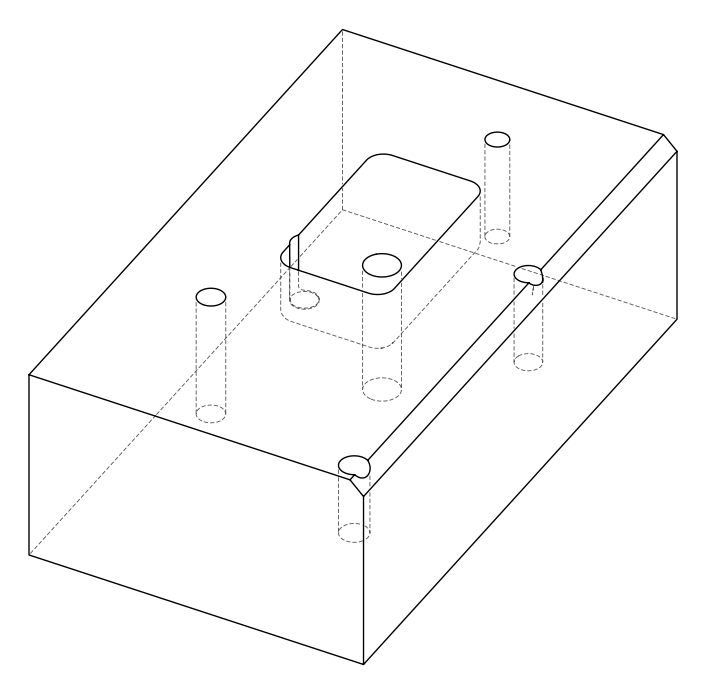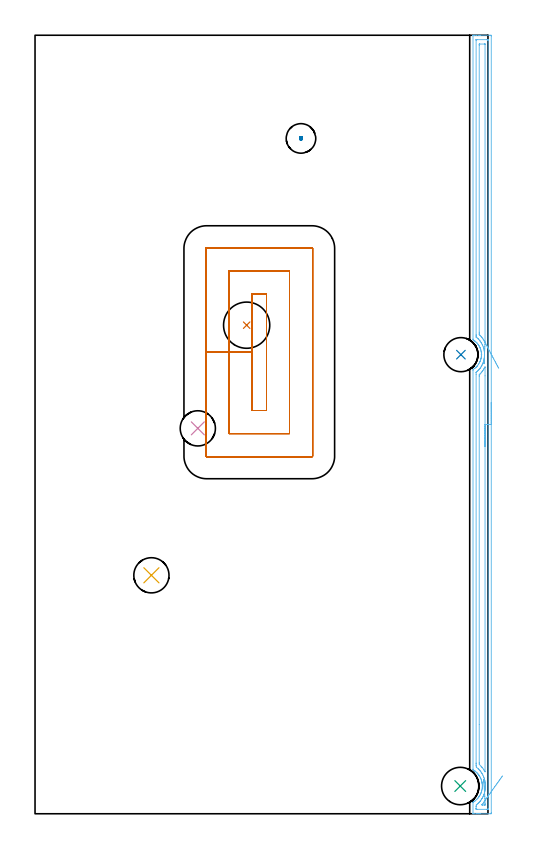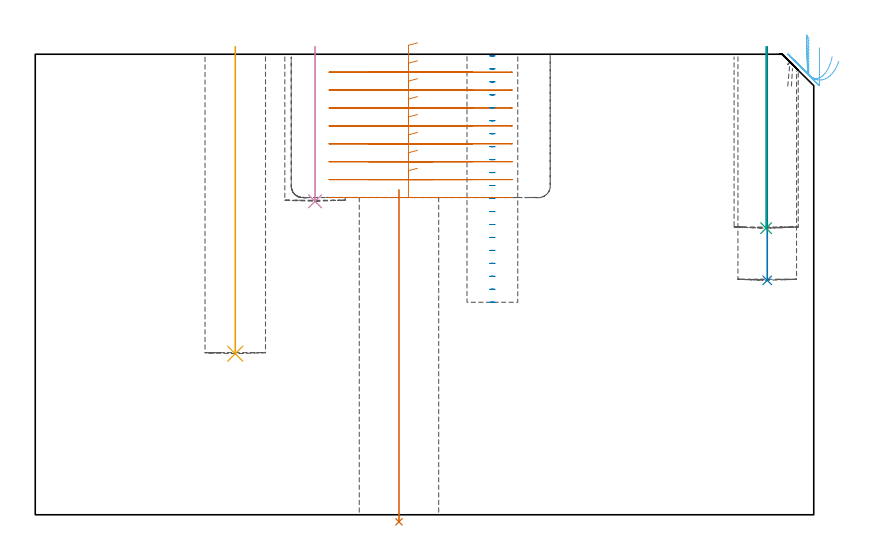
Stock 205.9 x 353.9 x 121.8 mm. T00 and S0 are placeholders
(PLAN: 8 operations, 6 tool changes, 21.8 min)
(1 INDEXABLE_INSERT_DRILL_THROUGH_HOLE_FROM_SOLID | STEP1HOLE | NXT0302_013 | 0.36 min | 42144 mm3)
(2 INDEXABLE_INSERT_DRILL_BLIND_HOLE_FROM_SOLID | STEP1POCKET | NXT0302_002 | 0.25 min | 11228 mm3)
(3 INDEXABLE_INSERT_DRILL_BLIND_HOLE_FROM_SOLID_1 | STEP1POCKET_1 | NXT0302_005 | 0.19 min | 10379 mm3)
(4 INDEXABLE_INSERT_DRILL_BLIND_HOLE_FROM_SOLID_2 | STEP1POCKET_3 | NXT0302_003 | 0.17 min | 7771 mm3)
(5 INDEXABLE_INSERT_DRILL_BLIND_HOLE_FROM_SOLID_3 | STEP1POCKET_4 | NXT0302_003 | 0.33 min | 15860 mm3)
(6 AREA_MILL | FG_CHAMFER_SURFACE | UGT0205_001 | 8.9 min | 12066 mm3)
(7 MILL_RECTANGULAR_POCKET | POCKET_RECTANGULAR_STRAIGHT | UGT0201_095 | Follow Part, ap 5, ae 75% | 11.08 min | 274098 mm3)
(8 MILL_BLIND_HOLE_FROM_SOLID_MATERIAL | STEP1POCKET_2 | NXT0201_011 | Spiral | 0.54 min | 9249 mm3)
(TOOL NXT0302_013 | Index. Insert Drill 21mm [880-D2100L25-05] | D21 PA176 FL105 Z2)
(TOOL NXT0302_002 | Index. Insert Drill 15.5mm [880-D1550L20-05] | D15.5 PA176 FL78 Z2)
(TOOL NXT0302_005 | Index. Insert Drill 17mm [880-D1700L20-05] | D17 PA176 FL85 Z2)
(TOOL NXT0302_003 | Index. Insert Drill 16mm [880-D1600L20-05] | D16 PA176 FL80 Z2)
(TOOL UGT0205_001 | Chamfer Mill 20 x 3 x 45 deg. | D20 FL50 Z2)
(TOOL UGT0201_095 | End mill 20 mm | D20 R3 FL38 Z4)
(TOOL NXT0201_011 | ENDMILL 12mm [2P460-1200-NA 1630] | D12 FL38 Z6)
(OP 1 INDEXABLE_INSERT_DRILL_THROUGH_HOLE_FROM_SOLID)
G17 G21 G94 G90
T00 M6
G54
G17 G0 G90 X96.2 Y222.1 S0 M3
G43 Z131.8 H1
G94 G81 G98 Z-1.867 F250. R85.9
G80
M5
M2
(OP 2 INDEXABLE_INSERT_DRILL_BLIND_HOLE_FROM_SOLID)
G17 G21 G94 G90
T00 M6
G54
G17 G0 G90 X193.6 Y208.7 S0 M3
G43 Z131.8 H1
G94 G81 G98 Z62. F250. R123.8
G80
M5
M2
(OP 3 INDEXABLE_INSERT_DRILL_BLIND_HOLE_FROM_SOLID_1)
G17 G21 G94 G90
T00 M6
G54
G17 G0 G90 X193.3 Y12.6 S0 M3
G43 Z131.8 H1
G94 G81 G98 Z75.8 F250. R123.8
G80
M5
M2
(OP 4 INDEXABLE_INSERT_DRILL_BLIND_HOLE_FROM_SOLID_2)
G17 G21 G94 G90
T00 M6
G54
G17 G0 G90 X74. Y175.2 S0 M3
G43 Z131.8 H1
G94 G81 G98 Z82.9 F250. R123.8
G80
M5
M2
(OP 5 INDEXABLE_INSERT_DRILL_BLIND_HOLE_FROM_SOLID_3)
G17 G21 G94 G90
T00 M6
G54
G17 G0 G90 X52.9 Y108.4 S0 M3
G43 Z131.8 H1
G94 G81 G98 Z42.6 F250. R123.8
G80
M5
M2
(OP 6 AREA_MILL)
G17 G21 G94 G90
T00 M6
G54
G17 G0 G90 X207.4 Y186.95 S1061 M3
G43 Z131.8 H0
Z123.5
G94 G1 Y186.912 Z122.628 F250.
Y186.798 Z121.764
Y186.609 Z120.912
Y186.347 Z120.08
Y186.013 Z119.274
Y185.61 Z118.5
Y185.141 Z117.764
Y184.61 Z117.072
Y184.021 Z116.429
Y183.378 Z115.84
Y182.686 Z115.308
Y181.95 Z114.84
Y181.176 Z114.437
Y180.37 Z114.103
Y179.538 Z113.841
Y178.686 Z113.652
Y177.822 Z113.538
Y176.95 Z113.5
Y0.611
X207.397 Y0.302 Z113.502
X207.392 Y0.01 Z113.506
X207.095 Y0. Z113.802
X202.359 Z118.535
X201.797 Z119.1
X201.468 Z119.428
X200.905 Z119.991
X200.577 Z120.318
X199.532 Z121.368
X199.15 Y0.007 Z121.742
X199.103 Y0.01 Z121.788
X199.1 Y0.165 Z121.8
Y5.075
X199.097 Y5.166 Z121.797
X199.102 Y5.203 Z121.789
X199.162 Y5.249 Z121.731
X199.236 Y5.294 Z121.661
X199.308 Y5.339 Z121.589
X199.535 Y5.487 Z121.363
X199.979 Y5.804 Z120.92
X200.131 Y5.924 Z120.768
X200.301 Y6.059 Z120.598
X200.863 Y6.585 Z120.034
X201.213 Y6.951 Z119.685
X201.301 Y7.057 Z119.598
X201.488 Y7.283 Z119.411
X201.634 Y7.474 Z119.265
X201.749 Y7.625 Z119.149
X201.838 Y7.754 Z119.06
X201.9 Y7.844 Z118.999
X202.171 Y8.285 Z118.727
X202.359 Y8.626 Z118.541
X202.419 Y8.736 Z118.48
X202.635 Y9.189 Z118.264
X202.659 Y9.247 Z118.241
X202.772 Y9.54 Z118.123
X202.808 Y9.628 Z118.089
X202.959 Y10.073 Z117.939
X203.086 Y10.521 Z117.812
X203.186 Y10.966 Z117.714
X203.26 Y11.413 Z117.639
X203.31 Y11.859 Z117.588
X203.313 Y11.928 Z117.582
X203.328 Y12.218 Z117.56
X203.334 Y12.305 Z117.556
X203.338 Y12.683 Z117.554
X203.339 Y12.752
X203.321 Y13.111 Z117.569
X203.318 Y13.198 Z117.574
X203.277 Y13.645 Z117.621
X203.25 Y13.823 Z117.647
X203.221 Y14.004 Z117.672
X203.209 Y14.09 Z117.686
X203.132 Y14.475 Z117.768
X203.12 Y14.538 Z117.78
X203.032 Y14.875 Z117.868
X203.004 Y14.983 Z117.895
X202.953 Y15.142 Z117.946
X202.885 Y15.343 Z118.008
X202.858 Y15.431 Z118.037
X202.693 Y15.875 Z118.203
X202.634 Y16.014 Z118.263
X202.453 Y16.394 Z118.445
X202.257 Y16.767 Z118.64
X202.012 Y17.176 Z118.887
X201.765 Y17.553 Z119.134
X201.751 Y17.575 Z119.148
X201.734 Y17.599 Z119.165
X201.689 Y17.66 Z119.21
X201.468 Y17.931 Z119.429
X201.395 Y18.022 Z119.504
X201.321 Y18.112 Z119.578
X200.936 Y18.552 Z119.964
X200.864 Y18.623 Z120.035
X200.429 Y19.021 Z120.471
X200.312 Y19.12 Z120.588
X200.131 Y19.271 Z120.764
X200.025 Y19.361 Z120.873
X199.979 Y19.401 Z120.92
X199.921 Y19.445 Z120.979
X199.381 Y19.814 Z121.519
X199.148 Y19.971 Z121.748
X199.105 Y20.032 Z121.79
X199.1 Y20.254 Z121.8
Y201.504
X199.107 Y201.946 Z121.792
X199.187 Y202. Z121.712
X199.27 Y202.053 Z121.629
X199.755 Y202.383 Z121.144
X199.979 Y202.556 Z120.921
X200.138 Y202.694 Z120.762
X200.381 Y202.906 Z120.517
X200.471 Y202.992 Z120.427
X200.577 Y203.094 Z120.319
X200.672 Y203.182 Z120.227
X200.77 Y203.275 Z120.129
X200.783 Y203.289 Z120.116
X200.863 Y203.375 Z120.034
X200.874 Y203.388 Z120.022
X200.993 Y203.527 Z119.907
X201.043 Y203.587 Z119.857
X201.171 Y203.741 Z119.725
X201.19 Y203.765 Z119.706
X201.502 Y204.168 Z119.397
X201.75 Y204.539 Z119.149
X202.045 Y205.06 Z118.854
X202.258 Y205.503 Z118.639
X202.265 Y205.521 Z118.631
X202.358 Y205.743 Z118.542
X202.441 Y205.952 Z118.453
X202.446 Y205.968 Z118.447
X202.635 Y206.511 Z118.264
X202.724 Y206.861 Z118.175
X202.754 Y207.003 Z118.146
X202.814 Y207.29 Z118.086
X202.882 Y207.737 Z118.016
X202.883 Y207.753 Z118.015
X202.928 Y208.202 Z117.969
X202.937 Y208.406 Z117.953
Y208.411
X202.943 Y208.491 Z117.956
X202.947 Y208.648 Z117.951
X202.945 Y208.662 Z117.946
Y208.663
X202.948 Y208.734 Z117.95
X202.947 Y208.754 Z117.951
X202.944 Y208.848 Z117.955
X202.935 Y208.999
X202.933 Y209.076 Z117.959
X202.913 Y209.334 Z117.982
X202.898 Y209.522 Z117.997
X202.895 Y209.539 Z117.999
X202.838 Y209.969 Z118.06
X202.81 Y210.114 Z118.089
X202.751 Y210.414 Z118.147
X202.635 Y210.891 Z118.263
X202.61 Y210.97 Z118.288
X202.57 Y211.1 Z118.329
X202.5 Y211.307 Z118.399
X202.492 Y211.325 Z118.406
X202.32 Y211.756 Z118.576
X202.313 Y211.771 Z118.582
X202.218 Y211.983 Z118.68
X202.12 Y212.199 Z118.778
X201.941 Y212.536 Z118.957
X201.866 Y212.664 Z119.031
X201.749 Y212.866 Z119.149
X201.602 Y213.092 Z119.297
X201.262 Y213.544 Z119.635
X201.171 Y213.655 Z119.726
X200.903 Y213.984 Z119.997
X200.864 Y214.026 Z120.035
X200.577 Y214.305 Z120.323
X200.429 Y214.447 Z120.469
X200.257 Y214.599 Z120.639
X200.131 Y214.711 Z120.766
X199.979 Y214.848 Z120.921
X199.943 Y214.876 Z120.957
X199.432 Y215.238 Z121.468
X199.204 Y215.386 Z121.695
X199.19 Y215.395 Z121.709
X199.107 Y215.454 Z121.792
X199.1 Y215.789 Z121.8
Y353.735
X199.103 Y353.89 Z121.788
X199.15 Y353.893 Z121.742
X199.532 Y353.9 Z121.367
X199.919 Z120.98
X200.577 Z120.318
X201.797 Z119.1
X202.359 Z118.535
X206.814 Z114.083
X207.097 Y353.898 Z113.8
X207.392 Y353.89 Z113.506
X207.399 Y353.595 Z113.499
X207.4 Y176.95 Z113.5
X205.986 Z114.914
Y2.271
X205.984 Y2.146 Z114.916
X205.981 Y2.062 Z114.919
X205.978 Y2.008 Z114.922
X205.971 Y2.007 Z114.929
X205.923 Y2.004 Z114.977
X205.428 Y2. Z115.472
X200.971 Y2.002 Z119.929
X200.577 Y2.008 Z120.323
X200.527 Y2.01 Z120.373
X200.519 Y2.209 Z120.381
X200.516 Y2.334 Z120.384
X200.515 Y2.397 Z120.385
X200.514 Y2.459 Z120.386
X200.518 Y3.29 Z120.382
X200.52 Y3.346 Z120.38
X200.577 Y3.979 Z120.323
X200.822 Y4.183 Z120.078
X201.168 Y4.483 Z119.732
X201.468 Y4.758 Z119.432
X201.63 Y4.913 Z119.27
X201.794 Y5.075 Z119.106
X202.067 Y5.368 Z118.833
X202.359 Y5.713 Z118.541
X202.473 Y5.854 Z118.427
X202.561 Y5.968 Z118.339
X202.85 Y6.369 Z118.05
X203.169 Y6.861 Z117.731
X203.189 Y6.892 Z117.711
X203.2 Y6.911 Z117.7
X203.25 Y6.997 Z117.65
X203.516 Y7.488 Z117.384
X203.648 Y7.754 Z117.252
X203.808 Y8.088 Z117.092
X204.04 Y8.647 Z116.86
X204.057 Y8.689 Z116.843
X204.068 Y8.72 Z116.832
X204.141 Y8.935 Z116.759
X204.284 Y9.396 Z116.616
X204.325 Y9.54 Z116.575
X204.469 Y10.104 Z116.431
X204.542 Y10.433 Z116.358
X204.613 Y10.853 Z116.287
X204.676 Y11.325 Z116.224
X204.71 Y11.648 Z116.19
X204.748 Y12.218 Z116.152
X204.752 Y12.298 Z116.148
X204.753 Y12.33 Z116.147
Y12.498
X204.749 Y12.803 Z116.151
X204.736 Y13.111 Z116.164
X204.72 Y13.424 Z116.18
X204.662 Y14.004 Z116.238
X204.598 Y14.439 Z116.302
X204.511 Y14.897 Z116.389
X204.451 Y15.181 Z116.449
X204.352 Y15.578 Z116.548
X204.291 Y15.79 Z116.609
X204.141 Y16.264 Z116.759
X203.987 Y16.682 Z116.913
X203.888 Y16.936 Z117.012
X203.587 Y17.575 Z117.313
X203.25 Y18.191 Z117.65
X203.083 Y18.468 Z117.817
X202.789 Y18.93 Z118.111
X202.456 Y19.361 Z118.444
X202.359 Y19.48 Z118.541
X202.002 Y19.893 Z118.898
X201.672 Y20.254 Z119.228
X201.468 Y20.441 Z119.432
X200.668 Y21.147 Z120.232
X200.577 Y21.228 Z120.323
X200.52 Y22.04 Z120.38
X200.517 Y22.1 Z120.383
X200.514 Y22.932 Z120.386
Y22.995
Y199.78
X200.519 Y200.611 Z120.381
X200.52 Y200.668 Z120.38
X200.536 Y200.696 Z120.364
X200.577 Y200.734 Z120.323
X200.985 Y201.095 Z119.915
X201.441 Y201.503 Z119.459
X201.455 Y201.517 Z119.445
X201.468 Y201.53 Z119.432
X201.751 Y201.829 Z119.149
X201.881 Y201.982 Z119.019
X202.228 Y202.396 Z118.672
X202.265 Y202.443 Z118.635
X202.285 Y202.47 Z118.615
X202.359 Y202.571 Z118.541
X202.654 Y202.994 Z118.246
X202.845 Y203.289 Z118.055
X202.992 Y203.548 Z117.908
X203.25 Y204.015 Z117.65
X203.305 Y204.127 Z117.595
X203.331 Y204.182 Z117.569
X203.577 Y204.748 Z117.323
X203.707 Y205.075 Z117.193
X203.774 Y205.259 Z117.126
X203.821 Y205.395 Z117.079
X203.902 Y205.642 Z116.998
X203.998 Y205.968 Z116.902
X204.015 Y206.031 Z116.885
X204.028 Y206.082 Z116.872
X204.141 Y206.588 Z116.759
X204.185 Y206.816 Z116.715
X204.192 Y206.861 Z116.708
X204.291 Y207.603 Z116.609
X204.306 Y207.753 Z116.594
X204.351 Y208.436 Z116.549
X204.357 Y208.646 Z116.543
X204.331 Y209.348 Z116.569
X204.315 Y209.539 Z116.585
X204.28 Y209.911 Z116.62
X204.224 Y210.348 Z116.676
X204.211 Y210.432 Z116.689
X204.141 Y210.806 Z116.759
X204.021 Y211.325 Z116.879
X203.982 Y211.484 Z116.918
X203.857 Y211.906 Z117.043
X203.751 Y212.218 Z117.149
X203.495 Y212.865 Z117.405
X203.382 Y213.111 Z117.518
X203.25 Y213.387 Z117.65
X202.911 Y214.003 Z117.989
X202.7 Y214.344 Z118.2
X202.359 Y214.828 Z118.541
X202.309 Y214.896 Z118.591
X202.139 Y215.117 Z118.761
X201.771 Y215.55 Z119.129
X201.629 Y215.701 Z119.271
X201.545 Y215.789 Z119.355
X201.468 Y215.862 Z119.432
X201.041 Y216.254 Z119.859
X200.577 Y216.662 Z120.323
X200.554 Y216.682 Z120.346
X200.521 Y216.719 Z120.379
X200.519 Y216.74 Z120.381
X200.514 Y217.575 Z120.386
Y217.638
Y351.629
X200.516 Y351.754 Z120.384
X200.519 Y351.837 Z120.381
X200.522 Y351.892 Z120.378
X200.528 Y351.893 Z120.372
X200.577 Y351.896 Z120.323
X201.072 Y351.9 Z119.828
X205.529 Y351.898 Z115.371
X205.923 Y351.892 Z114.977
X205.973 Y351.89 Z114.927
X205.981 Y351.691 Z114.919
X205.985 Y351.566 Z114.915
Y351.503
X205.986 Y351.44 Z114.914
Y176.95
X204.572 Z116.328
X204.571 Y19.188 Z116.329
X204.569 Y19.14 Z116.331
X204.566 Y19.093 Z116.334
X204.565 Y19.088 Z116.335
X204.141 Y19.795 Z116.759
X203.842 Y20.254 Z117.058
X203.25 Y21.029 Z117.65
X203.154 Y21.147 Z117.746
X202.782 Y21.568 Z118.118
X201.935 Y22.464 Z118.965
X201.932 Y22.932 Z118.968
X201.929 Y23.363 Z118.971
X201.928 Y40.579 Z118.972
X201.929 Y198.825 Z118.971
X201.931 Y199.288 Z118.969
X201.934 Y199.502 Z118.966
X201.935 Y199.551 Z118.965
X202. Y199.619 Z118.9
X202.096 Y199.718 Z118.804
X202.229 Y199.848 Z118.671
X202.359 Y199.98 Z118.541
X202.665 Y200.304 Z118.235
X202.927 Y200.611 Z117.973
X203.072 Y200.789 Z117.828
X203.25 Y201.017 Z117.65
X203.456 Y201.297 Z117.444
X203.601 Y201.503 Z117.299
X203.817 Y201.828 Z117.083
X204.141 Y202.365 Z116.759
X204.152 Y202.385 Z116.748
X204.564 Y203.175 Z116.336
X204.569 Y202.953 Z116.331
X204.571 Y202.859 Z116.329
X204.572 Y199.082 Z116.328
Y176.95
Y176.078 Z116.366
Y175.213 Z116.48
Y174.362 Z116.669
Y173.53 Z116.932
Y172.724 Z117.265
Y171.95 Z117.668
Y171.214 Z118.137
Y170.522 Z118.668
Y169.879 Z119.257
Y169.29 Z119.901
Y168.758 Z120.593
Y168.29 Z121.328
Y167.887 Z122.102
Y167.553 Z122.908
Y167.291 Z123.74
Y167.102 Z124.592
Y166.988 Z125.457
Y166.95 Z126.328
G0 X210.777 Y202.491 Z121.161
G1 X210.588 Y202.847 Z120.388
X210.369 Y203.262 Z119.652
X210.121 Y203.732 Z118.96
X209.845 Y204.254 Z118.318
X209.544 Y204.823 Z117.729
X209.221 Y205.435 Z117.198
X208.877 Y206.086 Z116.73
X208.515 Y206.77 Z116.328
X208.138 Y207.483 Z115.995
X207.749 Y208.219 Z115.733
X207.351 Y208.972 Z115.545
X206.947 Y209.737 Z115.432
X206.54 Y210.508 Z115.394
X206.133 Y211.278 Z115.433
X205.729 Y212.043 Z115.548
X205.331 Y212.796 Z115.737
X204.942 Y213.531 Z116.
X204.565 Y214.243 Z116.335
X204.316 Y214.721 Z116.584
X204.219 Y214.896 Z116.681
X204.141 Y215.034 Z116.759
X203.86 Y215.506 Z117.04
X203.678 Y215.789 Z117.222
X203.25 Y216.378 Z117.65
X203.011 Y216.682 Z117.889
X202.717 Y217.038 Z118.183
X202.359 Y217.415 Z118.541
X202.204 Y217.575 Z118.696
X202.031 Y217.749 Z118.869
X201.935 Y217.85 Z118.965
X201.933 Y217.899 Z118.967
X201.93 Y218.004 Z118.97
X201.929 Y218.468 Z118.971
X201.928 Y218.899 Z118.972
X201.929 Y349.256 Z118.971
X201.931 Y349.717 Z118.969
X201.933 Y349.825 Z118.967
X201.935 Y349.875 Z118.965
X201.946 Y349.89 Z118.954
X201.995 Y349.893 Z118.905
X202.178 Y349.899 Z118.722
X204.323 Z116.577
X204.445 Y349.898 Z116.455
X204.541 Y349.893 Z116.359
X204.566 Y349.89 Z116.334
X204.568 Y349.884 Z116.332
X204.57 Y349.861 Z116.33
X204.571 Y349.717 Z116.329
Y214.465
X204.57 Y214.387 Z116.33
X204.568 Y214.298 Z116.332
X204.565 Y214.243 Z116.335
X204.527 Y213.375 Z116.411
X204.488 Y212.517 Z116.564
X204.451 Y211.676 Z116.79
X204.414 Y210.857 Z117.089
X204.379 Y210.067 Z117.459
X204.345 Y209.313 Z117.896
X204.313 Y208.6 Z118.397
X204.284 Y207.932 Z118.958
X204.256 Y207.317 Z119.576
X204.231 Y206.757 Z120.245
X204.209 Y206.258 Z120.96
X204.189 Y205.823 Z121.716
X204.173 Y205.455 Z122.507
X204.16 Y205.158 Z123.327
X204.15 Y204.933 Z124.17
X204.143 Y204.783 Z125.029
X204.14 Y204.708 Z125.898
Y204.709 Z126.77
G0 Z131.8
X203.993 Y15.453
Z126.926
G1 X203.992 Y15.468 Z126.054
X203.996 Y15.408 Z125.183
X204.004 Y15.271 Z124.322
X204.017 Y15.061 Z123.475
X204.034 Y14.777 Z122.65
X204.056 Y14.423 Z121.853
X204.082 Y14.001 Z121.09
X204.112 Y13.514 Z120.367
X204.145 Y12.966 Z119.689
X204.182 Y12.361 Z119.062
X204.222 Y11.704 Z118.489
X204.265 Y10.999 Z117.977
X204.311 Y10.253 Z117.527
X204.359 Y9.47 Z117.145
X204.409 Y8.657 Z116.833
X204.46 Y7.82 Z116.592
X204.512 Y6.965 Z116.426
X204.565 Y6.099 Z116.335
X204.568 Y6.057 Z116.332
X204.57 Y6.004 Z116.33
X204.572 Y4.644 Z116.328
X204.571 Y4.183 Z116.329
X204.57 Y4.039 Z116.33
X204.568 Y4.016 Z116.332
X204.566 Y4.01 Z116.334
X204.541 Y4.007 Z116.359
X204.445 Y4.002 Z116.455
X204.323 Y4.001 Z116.577
X204.141 Y4. Z116.759
X203.432 Z117.468
X203.335 Y4.002 Z117.565
X203.25 Y4.005 Z117.65
X203.164 Y4.009 Z117.736
X203.198 Y4.076 Z117.702
X203.25 Y4.149 Z117.65
X203.264 Y4.168 Z117.636
X203.276 Y4.183 Z117.624
X203.647 Y4.678 Z117.253
X203.931 Y5.075 Z116.969
X204.015 Y5.202 Z116.885
X204.141 Y5.402 Z116.759
X204.507 Y6.013 Z116.393
X204.546 Y6.072 Z116.354
X204.565 Y6.099 Z116.335
X205.015 Y6.727 Z115.929
X205.484 Y7.381 Z115.592
X205.968 Y8.056 Z115.326
X206.464 Y8.748 Z115.134
X206.968 Y9.45 Z115.016
X207.476 Y10.159 Z114.975
X207.984 Y10.867 Z115.01
X208.488 Y11.57 Z115.12
X208.984 Y12.263 Z115.305
X209.47 Y12.94 Z115.564
X209.94 Y13.596 Z115.895
X210.392 Y14.227 Z116.295
X210.822 Y14.826 Z116.761
X211.226 Y15.39 Z117.289
X211.602 Y15.915 Z117.876
X211.947 Y16.396 Z118.517
X212.258 Y16.83 Z119.207
X212.533 Y17.213 Z119.941
G0 Z131.8
M5
M2
(OP 7 MILL_RECTANGULAR_POCKET)
G17 G21 G94 G90
T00 M6
G54
G17 G0 G90 X101.077 Y236.3 S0 M3
G43 Z131.8 H0
Z124.8
G94 G1 X98.7 Z124.163 F250.
Y209.8 Z117.062
Y183.3 F500.
X105.2
Y236.3
X98.7
Y209.8
X88.2
Y172.8
X115.7
Y246.8
X88.2
Y209.8
X77.7
Y162.6
G3 X78. Y162.3 R0.3
G1 X125.9
G3 X126.2 Y162.6 R0.3
G1 Y257.
G3 X125.9 Y257.3 R0.3
G1 X78.
G3 X77.7 Y257. R0.3
G1 Y209.8
Y208.8
G0 X101.077 Y236.3 Z120.062
G1 X98.7 Z119.426 F250.
Y209.8 Z112.325
Y183.3 F500.
X105.2
Y236.3
X98.7
Y209.8
X88.2
Y172.8
X115.7
Y246.8
X88.2
Y209.8
X77.7
Y162.6
G3 X78. Y162.3 R0.3
G1 X125.9
G3 X126.2 Y162.6 R0.3
G1 Y257.
G3 X125.9 Y257.3 R0.3
G1 X78.
G3 X77.7 Y257. R0.3
G1 Y209.8
Y208.8
G0 X101.077 Y236.3 Z115.325
G1 X98.7 Z114.688 F250.
Y209.8 Z107.587
Y183.3 F500.
X105.2
Y236.3
X98.7
Y209.8
X88.2
Y172.8
X115.7
Y246.8
X88.2
Y209.8
X77.7
Y162.6
G3 X78. Y162.3 R0.3
G1 X125.9
G3 X126.2 Y162.6 R0.3
G1 Y257.
G3 X125.9 Y257.3 R0.3
G1 X78.
G3 X77.7 Y257. R0.3
G1 Y209.8
Y208.8
G0 X101.077 Y236.3 Z110.587
G1 X98.7 Z109.951 F250.
Y209.8 Z102.85
Y183.3 F500.
X105.2
Y236.3
X98.7
Y209.8
X88.2
Y172.8
X115.7
Y246.8
X88.2
Y209.8
X77.7
Y162.6
G3 X78. Y162.3 R0.3
G1 X125.9
G3 X126.2 Y162.6 R0.3
G1 Y257.
G3 X125.9 Y257.3 R0.3
G1 X78.
G3 X77.7 Y257. R0.3
G1 Y209.8
Y208.8
G0 X101.077 Y236.3 Z105.85
G1 X98.7 Z105.213 F250.
Y209.8 Z98.112
Y183.3 F500.
X105.2
Y236.3
X98.7
Y209.8
X88.2
Y172.8
X115.7
Y246.8
X88.2
Y209.8
X77.7
Y162.6
G3 X78. Y162.3 R0.3
G1 X125.9
G3 X126.2 Y162.6 R0.3
G1 Y257.
G3 X125.9 Y257.3 R0.3
G1 X78.
G3 X77.7 Y257. R0.3
G1 Y209.8
Y208.8
G0 X101.077 Y236.3 Z101.112
G1 X98.7 Z100.476 F250.
Y209.8 Z93.375
Y183.3 F500.
X105.2
Y236.3
X98.7
Y209.8
X88.2
Y172.8
X115.7
Y246.8
X88.2
Y209.8
X77.7
Y162.6
G3 X78. Y162.3 R0.3
G1 X125.9
G3 X126.2 Y162.6 R0.3
G1 Y257.
G3 X125.9 Y257.3 R0.3
G1 X78.
G3 X77.7 Y257. R0.3
G1 Y209.8
Y208.8
G0 X101.077 Y236.3 Z96.375
G1 X98.7 Z95.738 F250.
Y209.8 Z88.637
Y183.3 F500.
X105.2
Y236.3
X98.7
Y209.8
X88.2
Y172.8
X115.7
Y246.8
X88.2
Y209.8
X77.7
Y162.6
G3 X78. Y162.3 R0.3
G1 X125.9
G3 X126.2 Y162.6 R0.3
G1 Y257.
G3 X125.9 Y257.3 R0.3
G1 X78.
G3 X77.7 Y257. R0.3
G1 Y209.8
Y208.8
G0 X101.077 Y236.3 Z91.637
G1 X98.7 Z91.001 F250.
Y209.8 Z83.9
Y183.3 F500.
X105.2
Y236.3
X98.7
Y209.8
X88.2
Y172.8
X115.7
Y246.8
X88.2
Y209.8
X77.7
Y162.6
G3 X78. Y162.3 R0.3
G1 X125.9
G3 X126.2 Y162.6 R0.3
G1 Y257.
G3 X125.9 Y257.3 R0.3
G1 X78.
G3 X77.7 Y257. R0.3
G1 Y209.8
Y208.8
G0 Z131.8
M5
M2
(OP 8 MILL_BLIND_HOLE_FROM_SOLID_MATERIAL)
G17 G21 G94 G90
T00 M6
G54
G17 G0 G90 X120.9 Y307. S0 M3
G43 Z131.8 H1
Z121.37
G94 G3 X121.25 Y307.35 R0.35 F250.
X120.9 Y307.7 R0.35
X120.2 Y307. R0.7
X120.9 Y307.7 R-0.7
X120.55 Y307.35 R0.35
X120.9 Y307. R0.35
G0 Z117.94
G3 X121.25 Y307.35 R0.35
X120.9 Y307.7 R0.35
X120.2 Y307. R0.7
X120.9 Y307.7 R-0.7
X120.55 Y307.35 R0.35
X120.9 Y307. R0.35
G0 Z114.51
G3 X121.25 Y307.35 R0.35
X120.9 Y307.7 R0.35
X120.2 Y307. R0.7
X120.9 Y307.7 R-0.7
X120.55 Y307.35 R0.35
X120.9 Y307. R0.35
G0 Z111.08
G3 X121.25 Y307.35 R0.35
X120.9 Y307.7 R0.35
X120.2 Y307. R0.7
X120.9 Y307.7 R-0.7
X120.55 Y307.35 R0.35
X120.9 Y307. R0.35
G0 Z107.65
G3 X121.25 Y307.35 R0.35
X120.9 Y307.7 R0.35
X120.2 Y307. R0.7
X120.9 Y307.7 R-0.7
X120.55 Y307.35 R0.35
X120.9 Y307. R0.35
G0 Z104.22
G3 X121.25 Y307.35 R0.35
X120.9 Y307.7 R0.35
X120.2 Y307. R0.7
X120.9 Y307.7 R-0.7
X120.55 Y307.35 R0.35
X120.9 Y307. R0.35
G0 Z100.79
G3 X121.25 Y307.35 R0.35
X120.9 Y307.7 R0.35
X120.2 Y307. R0.7
X120.9 Y307.7 R-0.7
X120.55 Y307.35 R0.35
X120.9 Y307. R0.35
G0 Z97.36
G3 X121.25 Y307.35 R0.35
X120.9 Y307.7 R0.35
X120.2 Y307. R0.7
X120.9 Y307.7 R-0.7
X120.55 Y307.35 R0.35
X120.9 Y307. R0.35
G0 Z93.93
G3 X121.25 Y307.35 R0.35
X120.9 Y307.7 R0.35
X120.2 Y307. R0.7
X120.9 Y307.7 R-0.7
X120.55 Y307.35 R0.35
X120.9 Y307. R0.35
G0 Z90.5
G3 X121.25 Y307.35 R0.35
X120.9 Y307.7 R0.35
X120.2 Y307. R0.7
X120.9 Y307.7 R-0.7
X120.55 Y307.35 R0.35
X120.9 Y307. R0.35
G0 Z87.07
G3 X121.25 Y307.35 R0.35
X120.9 Y307.7 R0.35
X120.2 Y307. R0.7
X120.9 Y307.7 R-0.7
X120.55 Y307.35 R0.35
X120.9 Y307. R0.35
G0 Z83.64
G3 X121.25 Y307.35 R0.35
X120.9 Y307.7 R0.35
X120.2 Y307. R0.7
X120.9 Y307.7 R-0.7
X120.55 Y307.35 R0.35
X120.9 Y307. R0.35
G0 Z80.21
G3 X121.25 Y307.35 R0.35
X120.9 Y307.7 R0.35
X120.2 Y307. R0.7
X120.9 Y307.7 R-0.7
X120.55 Y307.35 R0.35
X120.9 Y307. R0.35
G0 Z76.78
G3 X121.25 Y307.35 R0.35
X120.9 Y307.7 R0.35
X120.2 Y307. R0.7
X120.9 Y307.7 R-0.7
X120.55 Y307.35 R0.35
X120.9 Y307. R0.35
G0 Z73.35
G3 X121.25 Y307.35 R0.35
X120.9 Y307.7 R0.35
X120.2 Y307. R0.7
X120.9 Y307.7 R-0.7
X120.55 Y307.35 R0.35
X120.9 Y307. R0.35
G0 Z69.92
G3 X121.25 Y307.35 R0.35
X120.9 Y307.7 R0.35
X120.2 Y307. R0.7
X120.9 Y307.7 R-0.7
X120.55 Y307.35 R0.35
X120.9 Y307. R0.35
G0 Z66.49
G3 X121.25 Y307.35 R0.35
X120.9 Y307.7 R0.35
X120.2 Y307. R0.7
X120.9 Y307.7 R-0.7
X120.55 Y307.35 R0.35
X120.9 Y307. R0.35
G0 Z63.06
G3 X121.25 Y307.35 R0.35
X120.9 Y307.7 R0.35
X120.2 Y307. R0.7
X120.9 Y307.7 R-0.7
X120.55 Y307.35 R0.35
X120.9 Y307. R0.35
G0 Z59.63
G3 X121.25 Y307.35 R0.35
X120.9 Y307.7 R0.35
X120.2 Y307. R0.7
X120.9 Y307.7 R-0.7
X120.55 Y307.35 R0.35
X120.9 Y307. R0.35
G0 Z56.2
G3 X121.25 Y307.35 R0.35
X120.9 Y307.7 R0.35
X120.2 Y307. R0.7
X120.9 Y307.7 R-0.7
X120.55 Y307.35 R0.35
X120.9 Y307. R0.35
G0 Z131.8
M5
M2
